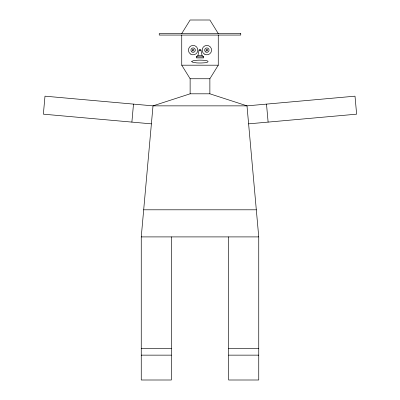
<?xml version="1.0" encoding="UTF-8"?>
<svg xmlns="http://www.w3.org/2000/svg" width="400" height="400" viewBox="0 0 400 400"><rect width="100%" height="100%" fill="white"/><g stroke="black" fill="none" stroke-linecap="round" stroke-linejoin="round"><path stroke-width="0.6" d="M131.885 122.105L133.5 104.11M171.38 236.905L171.38 380L141.255 380L141.255 236.905L153.005 105.86L190.13 93.81L209.87 93.81L246.995 105.86L355.015 96.175L356.63 114.17L248.61 123.855M197.965 55.375L199.18 49.55L200.82 49.55L202.035 55.375L203.615 56.855L203.615 57.91L196.385 57.91L196.385 56.855L197.965 55.375L202.035 55.375M181.74 33.555L190.13 20L209.87 20L218.26 33.555M209.87 93.81L209.87 78.745L218.26 65.19L218.26 35.065M199.03 50.275L200.97 50.275M196.385 56.855L203.615 56.855M181.74 35.065L181.74 65.19L218.26 65.19M181.74 65.19L190.13 78.745L209.87 78.745M143.685 209.8L256.315 209.8M141.255 236.905L258.745 236.905L258.745 380L228.62 380L228.62 236.905M141.255 348.37L171.38 348.37M228.62 348.37L258.745 348.37M141.255 355.145L171.38 355.145M228.62 355.145L258.745 355.145M151.39 123.855L43.37 114.17L44.985 96.175L153.005 105.86L246.995 105.86L258.745 236.905M266.5 104.11L268.115 122.105M190.13 78.745L190.13 93.81M191.68 61.485L192.695 62.26L196.45 62.86A45.54 45.54 0 0 0 203.07 62.89C208.815 62.84 210.51 60.63 203.55 60.285A45.54 45.54 0 0 0 196.93 60.26L193.255 60.735L191.68 61.485M240.75 33.555L159.25 33.555L159.25 35.065L240.75 35.065L240.75 33.555M204.27 54.04A4.7 4.7 0 0 0 211.56 50.42A4.7 4.7 0 0 0 204.78 45.915A4.7 4.7 0 0 0 204.27 54.04M205.655 51.95A2.19 2.19 0 0 0 209.055 50.265A2.19 2.19 0 0 0 205.895 48.16A2.19 2.19 0 0 0 205.655 51.95M206.465 50.825A0.81 0.81 0 0 0 207.68 50.125A0.81 0.81 0 0 0 206.465 49.425A0.81 0.81 0 0 0 206.465 50.825M190.53 54.04A4.7 4.7 0 0 0 197.82 50.42A4.7 4.7 0 0 0 191.04 45.915A4.7 4.7 0 0 0 190.53 54.04M191.915 51.95A2.19 2.19 0 0 0 195.32 50.265A2.19 2.19 0 0 0 192.155 48.16A2.19 2.19 0 0 0 191.915 51.95M192.725 50.825A0.81 0.81 0 0 0 193.94 50.125A0.81 0.81 0 0 0 192.725 49.425A0.81 0.81 0 0 0 192.725 50.825"/></g></svg>
